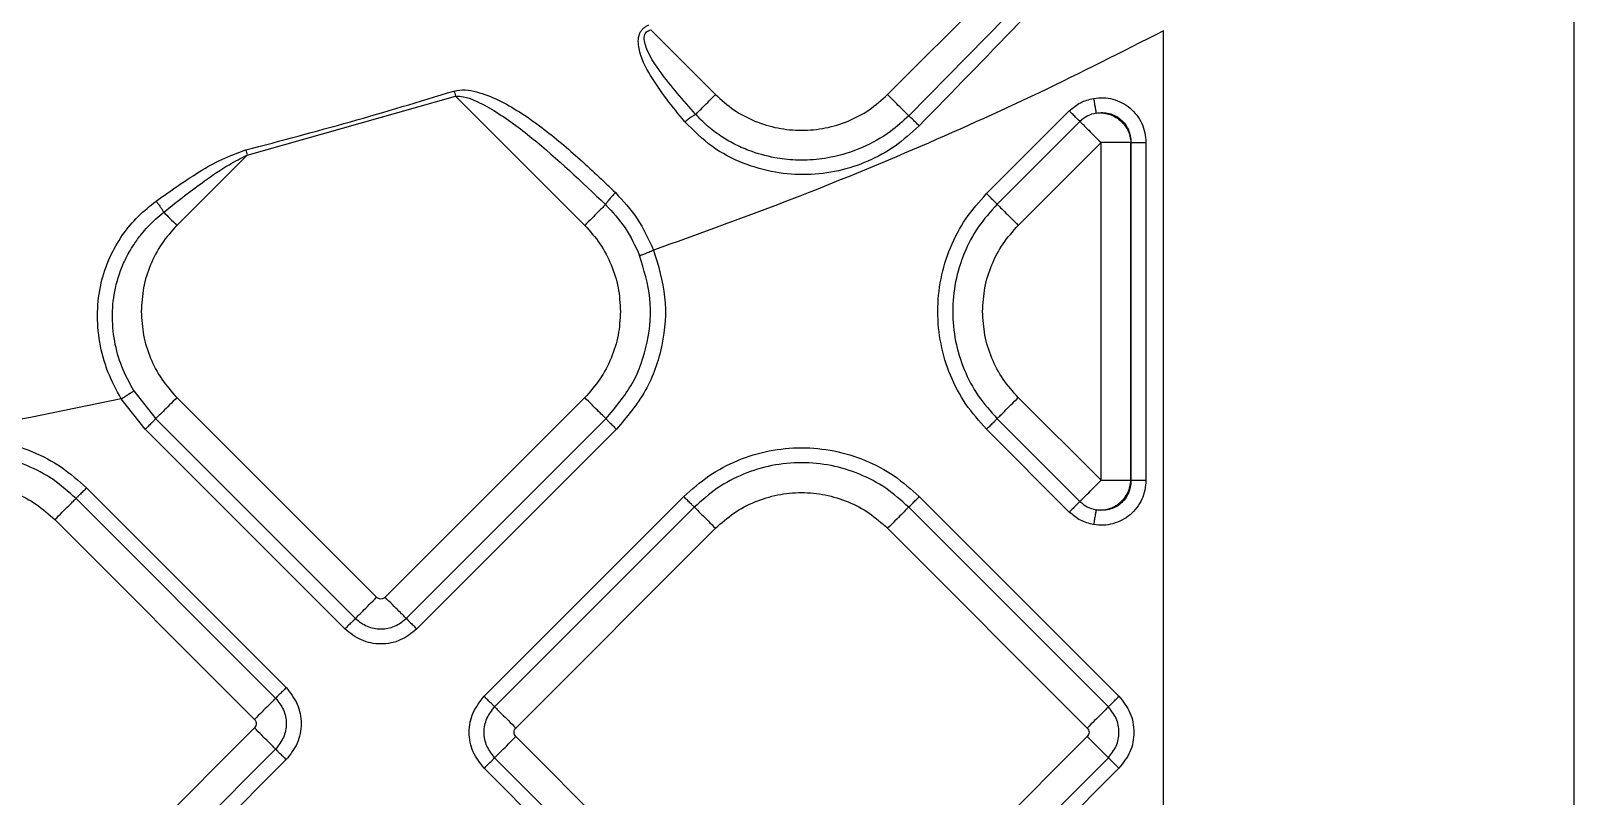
# Model space of a CAD drawing. Extents: x 939 to 1039, y 781 to 934.
# Drawn here: x 971.01 to 976.1, y 842.64 to 845.17 of the extents above; entities that cross this region are included whole.
import ezdxf

# ---------------------------------------------------------------- set-up
doc = ezdxf.new("R2010")
doc.units = 0
doc.header["$MEASUREMENT"] = 0
doc.layers.add('1', color=4, linetype='Continuous')

# ---------------------------------------------------------------- blocks, each defined once
blk = doc.blocks.new('Envoy')
at = {"layer": '1', "color": 3, "linetype": 'Continuous', "lineweight": 25}
for p, q in [((37.4462, 37.5506), (37.4462, 46.4894)), ((35.1807, 45.7814), (35.8396, 46.4403)), ((35.9037, 46.3761), (35.2504, 45.7118)), ((34.3993, 45.9948), (34.6126, 45.7814)), ((36.0909, 37.5506), (36.0909, 45.9918)), ((33.0673, 45.5821), (33.755, 45.7766)), ((33.755, 45.7766), (34.1814, 45.3502)), ((35.5074, 45.4548), (35.7804, 45.7278)), ((35.8152, 45.693), (35.5422, 45.42)), ((33.0673, 45.5821), (32.8354, 45.3502)), ((33.0629, 45.5991), (33.0673, 45.5821)), ((35.6119, 45.3502), (35.885, 45.6233)), ((35.885, 44.5091), (35.885, 45.6233)), ((35.9834, 45.6233), (35.9836, 45.6235)), ((35.9834, 45.6233), (35.9834, 44.5091)), ((35.9836, 44.5089), (35.9836, 45.6235)), ((36.0329, 45.6235), (36.0329, 44.5089)), ((32.7308, 44.6775), (32.6514, 44.7781)), ((32.6934, 44.8039), (32.7657, 44.7124)), ((33.4943, 44.1232), (32.8354, 44.7821)), ((34.1814, 44.7821), (33.5225, 44.1232)), ((35.885, 44.5091), (35.6119, 44.7821)), ((33.3897, 44.0187), (32.7308, 44.6775)), ((32.7657, 44.7124), (33.4245, 44.0535)), ((33.5923, 44.0535), (34.2511, 44.7124)), ((34.286, 44.6775), (33.6271, 44.0187)), ((35.7804, 44.4045), (35.5074, 44.6775)), ((35.5422, 44.7124), (35.8152, 44.4394)), ((32.5373, 44.484), (33.1961, 43.8252)), ((35.9836, 44.5089), (35.9834, 44.5091)), ((33.1613, 43.7903), (32.5025, 44.4491)), ((33.8492, 43.7966), (34.508, 44.4555)), ((34.5429, 44.4206), (33.884, 43.7618)), ((35.9093, 43.7618), (35.2504, 44.4206)), ((35.2853, 44.4555), (35.9441, 43.7966)), ((32.4327, 44.3794), (33.0916, 43.7206)), ((33.9537, 43.692), (34.6126, 44.3509)), ((35.1807, 44.3509), (35.8395, 43.692)), ((33.0916, 43.6923), (32.4327, 43.0334)), ((34.6126, 43.0049), (33.9537, 43.6638)), ((35.8395, 43.6638), (35.1807, 43.0049)), ((32.5025, 42.9637), (33.1613, 43.6225)), ((33.884, 43.594), (34.5429, 42.9352)), ((35.2504, 42.9352), (35.9093, 43.594)), ((33.1961, 43.5877), (32.5373, 42.9289)), ((34.508, 42.9003), (33.8492, 43.5592)), ((35.9441, 43.5592), (35.2853, 42.9003))]:
    blk.add_line(p, q, dxfattribs=at)
for points, knots in [([(35.9312, 46.3528), (35.8252, 46.24), (35.612, 46.0133), (35.3941, 45.7905), (35.2846, 45.6784)], [0, 0, 0, 0, 0.497267, 1, 1, 1, 1]), ([(34.5115, 45.692), (34.4712, 45.7412), (34.41, 45.816), (34.363, 45.9095), (34.3569, 45.9576), (34.3599, 45.978), (34.3671, 45.9922), (34.3745, 46.0007), (34.3834, 46.0072), (34.3899, 46.01), (34.3932, 46.0113)], [0, 0, 0, 0, 0.4961032, 0.7546644, 0.8212011, 0.8860135, 0.9165962, 0.9455263, 0.9731805, 1, 1, 1, 1]), ([(34.5473, 45.7161), (34.5066, 45.7622), (34.4456, 45.8313), (34.3907, 45.915), (34.3776, 45.9565), (34.3768, 45.9727), (34.3803, 45.9828), (34.385, 45.9887), (34.3915, 45.9929), (34.3966, 45.9941), (34.3993, 45.9948)], [0, 0, 0, 0, 0.5308605, 0.794967, 0.8623273, 0.9126751, 0.9348878, 0.9554552, 0.9764951, 1, 1, 1, 1]), ([(36.0909, 45.9918), (35.9546, 45.9226), (35.682, 45.7842), (35.2635, 45.597), (34.8395, 45.4231), (34.552, 45.32), (34.4084, 45.2684)], [0, 0, 0, 0, 0.250144, 0.500231, 0.750193, 1, 1, 1, 1]), ([(33.0629, 45.5991), (33.1781, 45.6294), (33.4083, 45.6898), (33.636, 45.7589), (33.7498, 45.7934)], [0, 0, 0, 0, 0.500427, 1, 1, 1, 1]), ([(33.7498, 45.7934), (33.7623, 45.7953), (33.7875, 45.7992), (33.8378, 45.7884), (33.9227, 45.7545), (34.0344, 45.6802), (34.1606, 45.5748), (34.2416, 45.4973), (34.2824, 45.4582)], [0, 0, 0, 0, 0.057276, 0.115533, 0.235382, 0.484393, 0.740451, 1, 1, 1, 1]), ([(33.7498, 45.7934), (33.7506, 45.7907), (33.7523, 45.7852), (33.7541, 45.7795), (33.755, 45.7766)], [0, 0, 0, 0, 0.500015, 1, 1, 1, 1]), ([(33.755, 45.7766), (33.764, 45.7763), (33.7857, 45.7755), (33.8287, 45.7584), (33.9061, 45.7165), (34.0538, 45.6054), (34.1707, 45.4941), (34.2499, 45.4187)], [0, 0, 0, 0, 0.042951, 0.103848, 0.221221, 0.472168, 1, 1, 1, 1]), ([(34.5473, 45.7161), (34.5505, 45.7194), (34.5569, 45.7258), (34.5729, 45.7417), (34.5918, 45.7606), (34.6057, 45.7745), (34.6126, 45.7814)], [0, 0, 0, 0, 0.25, 0.499999, 0.750003, 1, 1, 1, 1]), ([(34.6126, 45.7814), (34.6323, 45.7639), (34.6716, 45.7288), (34.7421, 45.6921), (34.8178, 45.6689), (34.8967, 45.6612), (34.9756, 45.6689), (35.0513, 45.6921), (35.1218, 45.7288), (35.1611, 45.7639), (35.1807, 45.7814)], [0, 0, 0, 0, 0.125, 0.249999, 0.375, 0.500001, 0.625, 0.750001, 0.875, 1, 1, 1, 1]), ([(35.2504, 45.7118), (35.2481, 45.714), (35.2436, 45.7186), (35.227, 45.7351), (35.2055, 45.7567), (35.189, 45.7732), (35.1807, 45.7814)], [0, 0, 0, 0, 0.250001, 0.500005, 0.749999, 1, 1, 1, 1]), ([(35.7804, 45.7278), (35.7921, 45.7378), (35.8156, 45.7579), (35.8455, 45.7654), (35.8605, 45.7691)], [0, 0, 0, 0, 0.499999, 1, 1, 1, 1]), ([(35.8605, 45.7691), (35.8711, 45.7703), (35.8924, 45.7725), (35.9245, 45.7673), (35.9547, 45.7557), (35.9816, 45.7377), (36.004, 45.7141), (36.0204, 45.6863), (36.0309, 45.6556), (36.0322, 45.6342), (36.0329, 45.6235)], [0, 0, 0, 0, 0.124584, 0.24948, 0.374625, 0.499931, 0.625236, 0.75042, 0.875368, 1, 1, 1, 1]), ([(35.8605, 45.7691), (35.8614, 45.7633), (35.8634, 45.7518), (35.8659, 45.7367), (35.8679, 45.7251), (35.8684, 45.722), (35.8686, 45.7205)], [0, 0, 0, 0, 0.249999, 0.500009, 0.750004, 1, 1, 1, 1]), ([(34.5115, 45.692), (34.5151, 45.6949), (34.5221, 45.7008), (34.5322, 45.708), (34.5411, 45.7135), (34.5452, 45.7153), (34.5473, 45.7161)], [0, 0, 0, 0, 0.249993, 0.500011, 0.750028, 1, 1, 1, 1]), ([(35.2846, 45.6784), (35.2589, 45.655), (35.2081, 45.6086), (35.1168, 45.5592), (35.0189, 45.527), (34.9152, 45.5143), (34.8082, 45.522), (34.7013, 45.5526), (34.5965, 45.6068), (34.5404, 45.663), (34.5115, 45.692)], [0, 0, 0, 0, 0.119668, 0.237618, 0.355407, 0.474586, 0.596773, 0.723773, 0.857595, 1, 1, 1, 1]), ([(35.2504, 45.7118), (35.2308, 45.6939), (35.1846, 45.6517), (35.0978, 45.6034), (35.0034, 45.5736), (34.9286, 45.5651), (34.8776, 45.5652), (34.8419, 45.568), (34.7899, 45.5758), (34.733, 45.5916), (34.6743, 45.6179), (34.6281, 45.6451), (34.5851, 45.6772), (34.5597, 45.7034), (34.5473, 45.7161)], [0, 0, 0, 0, 0.10116, 0.238854, 0.375908, 0.477122, 0.525286, 0.57082, 0.613721, 0.726485, 0.795122, 0.859457, 0.931658, 1, 1, 1, 1]), ([(35.2846, 45.6784), (35.2805, 45.6824), (35.2725, 45.6905), (35.2619, 45.7008), (35.2538, 45.7087), (35.2515, 45.7108), (35.2504, 45.7118)], [0, 0, 0, 0, 0.250001, 0.499994, 0.749995, 1, 1, 1, 1]), ([(35.8152, 45.693), (35.8141, 45.6941), (35.8119, 45.6963), (35.8036, 45.7046), (35.7928, 45.7154), (35.7845, 45.7237), (35.7804, 45.7278)], [0, 0, 0, 0, 0.249997, 0.499987, 0.75, 1, 1, 1, 1]), ([(35.8686, 45.7205), (35.8587, 45.718), (35.8387, 45.713), (35.8231, 45.6997), (35.8152, 45.693)], [0, 0, 0, 0, 0.4999951, 1, 1, 1, 1]), ([(35.8152, 45.693), (35.8175, 45.6908), (35.8219, 45.6863), (35.8385, 45.6697), (35.8601, 45.6481), (35.8767, 45.6315), (35.885, 45.6233)], [0, 0, 0, 0, 0.2499951, 0.5000036, 0.7500016, 1, 1, 1, 1]), ([(35.8686, 45.7205), (35.8761, 45.7214), (35.8904, 45.7232), (35.9121, 45.7199), (35.9322, 45.7124), (35.9502, 45.7005), (35.9651, 45.6848), (35.9758, 45.6662), (35.9826, 45.6454), (35.9833, 45.6309), (35.9836, 45.6235)], [0, 0, 0, 0, 0.13001, 0.251269, 0.377254, 0.500187, 0.623304, 0.748983, 0.870383, 1, 1, 1, 1]), ([(35.8686, 45.7205), (35.8756, 45.721), (35.8895, 45.722), (35.9104, 45.7178), (35.9301, 45.7097), (35.9478, 45.6976), (35.9626, 45.6822), (35.9739, 45.6641), (35.9814, 45.6441), (35.9828, 45.6302), (35.9834, 45.6233)], [0, 0, 0, 0, 0.1250036, 0.2499982, 0.3749997, 0.5000036, 0.6250024, 0.750002, 0.8750018, 1, 1, 1, 1]), ([(32.7667, 45.4304), (32.8135, 45.4634), (32.8834, 45.5127), (32.9825, 45.5701), (33.0361, 45.5895), (33.0629, 45.5991)], [0, 0, 0, 0, 0.50334, 0.752298, 1, 1, 1, 1]), ([(32.7919, 45.3937), (32.8155, 45.4125), (32.8597, 45.4477), (32.9313, 45.5002), (32.9982, 45.5468), (33.0471, 45.5718), (33.0673, 45.5821)], [0, 0, 0, 0, 0.270515, 0.508107, 0.797746, 1, 1, 1, 1]), ([(35.9834, 45.6233), (35.9803, 45.6233), (35.9739, 45.6233), (35.9504, 45.6233), (35.9199, 45.6233), (35.8966, 45.6233), (35.885, 45.6233)], [0, 0, 0, 0, 0.2499964, 0.4999935, 0.7499967, 1, 1, 1, 1]), ([(35.9836, 45.6235), (35.9852, 45.6235), (35.9884, 45.6235), (36.0001, 45.6235), (36.0154, 45.6235), (36.027, 45.6235), (36.0329, 45.6235)], [0, 0, 0, 0, 0.249981, 0.500004, 0.75001, 1, 1, 1, 1]), ([(32.6514, 44.7781), (32.6357, 44.8074), (32.6041, 44.8664), (32.5782, 44.964), (32.5703, 45.063), (32.5821, 45.1581), (32.6109, 45.2442), (32.6535, 45.3184), (32.7054, 45.3811), (32.7466, 45.4142), (32.7667, 45.4304)], [0, 0, 0, 0, 0.135, 0.27236, 0.408758, 0.54063, 0.66554, 0.783047, 0.894052, 1, 1, 1, 1]), ([(32.7667, 45.4304), (32.769, 45.4273), (32.7737, 45.4212), (32.7805, 45.4116), (32.7868, 45.4021), (32.7902, 45.3965), (32.7919, 45.3937)], [0, 0, 0, 0, 0.250009, 0.500004, 0.750017, 1, 1, 1, 1]), ([(34.2824, 45.4582), (34.2785, 45.454), (34.2706, 45.4457), (34.2605, 45.4339), (34.2528, 45.4241), (34.2509, 45.4205), (34.2499, 45.4187)], [0, 0, 0, 0, 0.249998, 0.500005, 0.750011, 1, 1, 1, 1]), ([(34.2824, 45.4582), (34.3079, 45.4306), (34.36, 45.3742), (34.392, 45.3041), (34.4084, 45.2684)], [0, 0, 0, 0, 0.490585, 1, 1, 1, 1]), ([(35.5074, 44.6775), (35.4834, 44.7044), (35.4354, 44.7582), (35.3851, 44.8547), (35.3534, 44.9582), (35.3429, 45.0662), (35.3534, 45.1741), (35.3851, 45.2777), (35.4354, 45.3742), (35.4834, 45.4279), (35.5074, 45.4548)], [0, 0, 0, 0, 0.125, 0.25, 0.375, 0.5, 0.625, 0.75, 0.875, 1, 1, 1, 1]), ([(35.5422, 45.42), (35.5411, 45.4211), (35.5389, 45.4233), (35.5306, 45.4316), (35.5198, 45.4424), (35.5115, 45.4507), (35.5074, 45.4548)], [0, 0, 0, 0, 0.249995, 0.49999, 0.750002, 1, 1, 1, 1]), ([(32.6934, 44.8039), (32.6791, 44.8302), (32.6508, 44.8822), (32.6274, 44.9686), (32.6198, 45.0562), (32.6285, 45.132), (32.6452, 45.1913), (32.6654, 45.2402), (32.6898, 45.2831), (32.7161, 45.319), (32.7404, 45.3469), (32.7649, 45.3713), (32.7832, 45.3865), (32.7919, 45.3937)], [0, 0, 0, 0, 0.13593, 0.268725, 0.404686, 0.535896, 0.615878, 0.687347, 0.778421, 0.842092, 0.891118, 0.948339, 1, 1, 1, 1]), ([(32.7919, 45.3937), (32.7985, 45.3871), (32.8118, 45.3738), (32.8276, 45.3581), (32.8354, 45.3502)], [0, 0, 0, 0, 0.499999, 1, 1, 1, 1]), ([(34.2499, 45.4187), (34.2473, 45.4161), (34.242, 45.4108), (34.2255, 45.3943), (34.2048, 45.3736), (34.1892, 45.358), (34.1814, 45.3502)], [0, 0, 0, 0, 0.250011, 0.500009, 0.75, 1, 1, 1, 1]), ([(34.2499, 45.4187), (34.2728, 45.3942), (34.3193, 45.3442), (34.348, 45.282), (34.3625, 45.2503)], [0, 0, 0, 0, 0.491084, 1, 1, 1, 1]), ([(35.5422, 45.42), (35.5204, 45.3955), (35.4767, 45.3465), (35.4309, 45.2587), (35.4021, 45.1645), (35.3925, 45.0662), (35.4021, 44.9679), (35.4309, 44.8736), (35.4767, 44.7858), (35.5204, 44.7369), (35.5422, 44.7124)], [0, 0, 0, 0, 0.1250005, 0.2500005, 0.3750003, 0.5, 0.6249997, 0.7499995, 0.8749995, 1, 1, 1, 1]), ([(35.5422, 45.42), (35.5444, 45.4177), (35.5489, 45.4133), (35.5655, 45.3967), (35.5871, 45.3751), (35.6037, 45.3585), (35.6119, 45.3502)], [0, 0, 0, 0, 0.2499936, 0.5000026, 0.7500011, 1, 1, 1, 1]), ([(32.8354, 45.3502), (32.8179, 45.3306), (32.7828, 45.2913), (32.7463, 45.2207), (32.7222, 45.1451), (32.7193, 45.0924), (32.7178, 45.0661)], [0, 0, 0, 0, 0.249999, 0.5, 0.75, 1, 1, 1, 1]), ([(34.1814, 45.3502), (34.1989, 45.3306), (34.234, 45.2913), (34.2705, 45.2207), (34.2946, 45.1451), (34.2976, 45.0924), (34.299, 45.0661)], [0, 0, 0, 0, 0.249999, 0.5, 0.75, 1, 1, 1, 1]), ([(35.4943, 45.0662), (35.4958, 45.0925), (35.4987, 45.1451), (35.5228, 45.2208), (35.5593, 45.2913), (35.5944, 45.3306), (35.6119, 45.3502)], [0, 0, 0, 0, 0.25, 0.5, 0.750001, 1, 1, 1, 1]), ([(34.2511, 44.7124), (34.2825, 44.7495), (34.3453, 44.8239), (34.3934, 44.9634), (34.4047, 45.1105), (34.3766, 45.2037), (34.3625, 45.2503)], [0, 0, 0, 0, 0.25, 0.5, 0.75, 1, 1, 1, 1]), ([(34.4084, 45.2684), (34.4238, 45.2173), (34.4547, 45.1149), (34.4422, 44.9533), (34.3895, 44.8), (34.3205, 44.7183), (34.286, 44.6775)], [0, 0, 0, 0, 0.25, 0.5, 0.75, 1, 1, 1, 1]), ([(34.3625, 45.2503), (34.364, 45.2509), (34.3669, 45.252), (34.3778, 45.2563), (34.392, 45.262), (34.4029, 45.2663), (34.4084, 45.2684)], [0, 0, 0, 0, 0.249997, 0.499984, 0.749995, 1, 1, 1, 1]), ([(32.7178, 45.0661), (32.7193, 45.0398), (32.7222, 44.9872), (32.7463, 44.9115), (32.7828, 44.841), (32.8179, 44.8017), (32.8354, 44.7821)], [0, 0, 0, 0, 0.25, 0.500001, 0.750001, 1, 1, 1, 1]), ([(34.299, 45.0661), (34.2976, 45.0398), (34.2946, 44.9872), (34.2705, 44.9115), (34.234, 44.841), (34.1989, 44.8017), (34.1814, 44.7821)], [0, 0, 0, 0, 0.25, 0.500001, 0.750001, 1, 1, 1, 1]), ([(35.6119, 44.7821), (35.5944, 44.8018), (35.5593, 44.8411), (35.5228, 44.9116), (35.4987, 44.9873), (35.4958, 45.0399), (35.4943, 45.0662)], [0, 0, 0, 0, 0.249999, 0.499999, 0.75, 1, 1, 1, 1]), ([(32.6514, 44.7781), (32.4521, 44.7368), (32.0535, 44.6543), (31.6512, 44.5922), (31.4501, 44.5612)], [0, 0, 0, 0, 0.500112, 1, 1, 1, 1]), ([(32.6514, 44.7781), (32.6564, 44.7811), (32.6664, 44.7873), (32.6794, 44.7953), (32.6894, 44.8015), (32.6921, 44.8031), (32.6934, 44.8039)], [0, 0, 0, 0, 0.2499995, 0.5000006, 0.7500015, 1, 1, 1, 1]), ([(32.8354, 44.7821), (32.8272, 44.7738), (32.8106, 44.7572), (32.7889, 44.7356), (32.7723, 44.719), (32.7679, 44.7146), (32.7657, 44.7124)], [0, 0, 0, 0, 0.249998, 0.499996, 0.750005, 1, 1, 1, 1]), ([(34.2511, 44.7124), (34.2489, 44.7146), (34.2445, 44.719), (34.2279, 44.7356), (34.2062, 44.7572), (34.1897, 44.7738), (34.1814, 44.7821)], [0, 0, 0, 0, 0.249996, 0.5000018, 0.7500009, 1, 1, 1, 1]), ([(35.5422, 44.7124), (35.5444, 44.7146), (35.5489, 44.719), (35.5655, 44.7356), (35.5871, 44.7573), (35.6037, 44.7738), (35.6119, 44.7821)], [0, 0, 0, 0, 0.249994, 0.500003, 0.750001, 1, 1, 1, 1]), ([(32.7657, 44.7124), (32.7646, 44.7112), (32.7624, 44.709), (32.7541, 44.7007), (32.7433, 44.6899), (32.735, 44.6816), (32.7308, 44.6775)], [0, 0, 0, 0, 0.249997, 0.499987, 0.75, 1, 1, 1, 1]), ([(34.2511, 44.7124), (34.2522, 44.7112), (34.2544, 44.709), (34.2627, 44.7007), (34.2735, 44.6899), (34.2818, 44.6816), (34.286, 44.6775)], [0, 0, 0, 0, 0.249998, 0.499996, 0.749999, 1, 1, 1, 1]), ([(35.5422, 44.7124), (35.5411, 44.7113), (35.5389, 44.7091), (35.5306, 44.7008), (35.5198, 44.6899), (35.5115, 44.6817), (35.5074, 44.6775)], [0, 0, 0, 0, 0.249995, 0.499991, 0.750002, 1, 1, 1, 1]), ([(31.76, 44.484), (31.7869, 44.508), (31.8407, 44.5559), (31.9372, 44.6062), (32.0407, 44.6379), (32.1487, 44.6485), (32.2566, 44.6379), (32.3602, 44.6062), (32.4567, 44.5559), (32.5104, 44.508), (32.5373, 44.484)], [0, 0, 0, 0, 0.125001, 0.25, 0.374999, 0.5, 0.625001, 0.75, 0.874999, 1, 1, 1, 1]), ([(34.508, 44.4555), (34.5349, 44.4794), (34.5886, 44.5274), (34.6851, 44.5777), (34.7887, 44.6094), (34.8966, 44.62), (35.0046, 44.6094), (35.1082, 44.5777), (35.2046, 44.5274), (35.2584, 44.4794), (35.2853, 44.4555)], [0, 0, 0, 0, 0.125, 0.249999, 0.375, 0.499999, 0.625, 0.749999, 0.875, 1, 1, 1, 1]), ([(32.5025, 44.4491), (32.478, 44.4709), (32.429, 44.5146), (32.3412, 44.5604), (32.247, 44.5892), (32.1487, 44.5989), (32.0504, 44.5892), (31.9561, 44.5604), (31.8683, 44.5146), (31.8194, 44.4709), (31.7949, 44.4491)], [0, 0, 0, 0, 0.125, 0.25, 0.375, 0.5, 0.625, 0.75, 0.875, 1, 1, 1, 1]), ([(35.2504, 44.4206), (35.226, 44.4424), (35.177, 44.4861), (35.0892, 44.5319), (34.9949, 44.5607), (34.8966, 44.5703), (34.7984, 44.5607), (34.7041, 44.5319), (34.6163, 44.4861), (34.5673, 44.4424), (34.5429, 44.4206)], [0, 0, 0, 0, 0.124999, 0.25, 0.375, 0.5, 0.625, 0.75, 0.875, 1, 1, 1, 1]), ([(31.8646, 44.3794), (31.8843, 44.3969), (31.9236, 44.432), (31.9941, 44.4687), (32.0698, 44.4919), (32.1487, 44.4996), (32.2276, 44.4919), (32.3033, 44.4687), (32.3738, 44.432), (32.4131, 44.3969), (32.4327, 44.3794)], [0, 0, 0, 0, 0.125001, 0.25, 0.374999, 0.5, 0.625001, 0.75, 0.874999, 1, 1, 1, 1]), ([(32.5373, 44.484), (32.5332, 44.4798), (32.5249, 44.4716), (32.5141, 44.4607), (32.5058, 44.4524), (32.5036, 44.4502), (32.5025, 44.4491)], [0, 0, 0, 0, 0.250009, 0.50001, 0.750006, 1, 1, 1, 1]), ([(34.6126, 44.3509), (34.6322, 44.3684), (34.6715, 44.4035), (34.742, 44.4402), (34.8177, 44.4634), (34.8966, 44.4711), (34.9756, 44.4634), (35.0512, 44.4402), (35.1218, 44.4035), (35.1611, 44.3684), (35.1807, 44.3509)], [0, 0, 0, 0, 0.125001, 0.25, 0.375001, 0.5, 0.625001, 0.75, 0.874999, 1, 1, 1, 1]), ([(35.8152, 44.4394), (35.8175, 44.4416), (35.8219, 44.446), (35.8385, 44.4626), (35.8601, 44.4843), (35.8767, 44.5008), (35.885, 44.5091)], [0, 0, 0, 0, 0.249995, 0.500003, 0.750001, 1, 1, 1, 1]), ([(36.0329, 44.5089), (36.0322, 44.4982), (36.0309, 44.4768), (36.0204, 44.4461), (36.004, 44.4182), (35.9816, 44.3947), (35.9547, 44.3766), (35.9245, 44.365), (35.8924, 44.3598), (35.8711, 44.3621), (35.8605, 44.3632)], [0, 0, 0, 0, 0.1246321, 0.2495818, 0.3747625, 0.5000693, 0.6253755, 0.750515, 0.8754115, 1, 1, 1, 1]), ([(35.8686, 44.4118), (35.8756, 44.4114), (35.8895, 44.4104), (35.9104, 44.4145), (35.9301, 44.4226), (35.9478, 44.4347), (35.9626, 44.4502), (35.9739, 44.4683), (35.9814, 44.4882), (35.9828, 44.5021), (35.9834, 44.5091)], [0, 0, 0, 0, 0.124997, 0.249996, 0.374999, 0.499998, 0.625001, 0.750001, 0.875001, 1, 1, 1, 1]), ([(35.9836, 44.5089), (35.9833, 44.5014), (35.9826, 44.487), (35.9758, 44.4662), (35.9651, 44.4476), (35.9502, 44.4319), (35.9322, 44.4199), (35.9121, 44.4124), (35.8904, 44.4092), (35.8761, 44.4109), (35.8686, 44.4118)], [0, 0, 0, 0, 0.129625, 0.251017, 0.376706, 0.499812, 0.622754, 0.748731, 0.86999, 1, 1, 1, 1]), ([(35.885, 44.5091), (35.8966, 44.5091), (35.9199, 44.5091), (35.9504, 44.5091), (35.9739, 44.5091), (35.9803, 44.5091), (35.9834, 44.5091)], [0, 0, 0, 0, 0.250003, 0.500007, 0.750004, 1, 1, 1, 1]), ([(36.0329, 44.5089), (36.027, 44.5089), (36.0154, 44.5089), (36.0001, 44.5089), (35.9884, 44.5089), (35.9852, 44.5089), (35.9836, 44.5089)], [0, 0, 0, 0, 0.24999, 0.499996, 0.750019, 1, 1, 1, 1]), ([(32.4327, 44.3794), (32.441, 44.3877), (32.4576, 44.4042), (32.4792, 44.4259), (32.4958, 44.4425), (32.5003, 44.4469), (32.5025, 44.4491)], [0, 0, 0, 0, 0.249999, 0.499998, 0.750004, 1, 1, 1, 1]), ([(34.5429, 44.4206), (34.5418, 44.4217), (34.5395, 44.4239), (34.5312, 44.4322), (34.5204, 44.443), (34.5121, 44.4513), (34.508, 44.4555)], [0, 0, 0, 0, 0.249998, 0.499996, 0.749999, 1, 1, 1, 1]), ([(34.5429, 44.4206), (34.5451, 44.4184), (34.5495, 44.414), (34.5661, 44.3974), (34.5877, 44.3757), (34.6043, 44.3592), (34.6126, 44.3509)], [0, 0, 0, 0, 0.249996, 0.500002, 0.75, 1, 1, 1, 1]), ([(35.2504, 44.4206), (35.2482, 44.4184), (35.2438, 44.414), (35.2272, 44.3974), (35.2055, 44.3757), (35.189, 44.3592), (35.1807, 44.3509)], [0, 0, 0, 0, 0.249993, 0.500002, 0.750001, 1, 1, 1, 1]), ([(35.2504, 44.4206), (35.2515, 44.4217), (35.2538, 44.4239), (35.2621, 44.4322), (35.2729, 44.443), (35.2812, 44.4513), (35.2853, 44.4555)], [0, 0, 0, 0, 0.249995, 0.49999, 0.749991, 1, 1, 1, 1]), ([(35.8152, 44.4394), (35.8141, 44.4383), (35.8119, 44.436), (35.8036, 44.4277), (35.7928, 44.4169), (35.7845, 44.4086), (35.7804, 44.4045)], [0, 0, 0, 0, 0.249997, 0.499986, 0.749999, 1, 1, 1, 1]), ([(35.8152, 44.4394), (35.8231, 44.4327), (35.8387, 44.4194), (35.8587, 44.4143), (35.8686, 44.4118)], [0, 0, 0, 0, 0.500005, 1, 1, 1, 1]), ([(35.8686, 44.4118), (35.8684, 44.4103), (35.8679, 44.4072), (35.8659, 44.3956), (35.8634, 44.3805), (35.8614, 44.369), (35.8605, 44.3632)], [0, 0, 0, 0, 0.249996, 0.499992, 0.75, 1, 1, 1, 1]), ([(35.8605, 44.3632), (35.8455, 44.367), (35.8156, 44.3745), (35.7921, 44.3945), (35.7804, 44.4045)], [0, 0, 0, 0, 0.500001, 1, 1, 1, 1]), ([(33.4245, 44.0535), (33.4268, 44.0557), (33.4312, 44.0602), (33.4478, 44.0768), (33.4694, 44.0984), (33.486, 44.115), (33.4943, 44.1232)], [0, 0, 0, 0, 0.249996, 0.500002, 0.750001, 1, 1, 1, 1]), ([(33.5225, 44.1232), (33.5205, 44.1216), (33.5163, 44.1183), (33.5084, 44.1169), (33.5005, 44.1183), (33.4963, 44.1216), (33.4943, 44.1232)], [0, 0, 0, 0, 0.25023, 0.499982, 0.74977, 1, 1, 1, 1]), ([(33.5923, 44.0535), (33.5901, 44.0557), (33.5856, 44.0602), (33.569, 44.0768), (33.5474, 44.0984), (33.5308, 44.115), (33.5225, 44.1232)], [0, 0, 0, 0, 0.249995, 0.500004, 0.750002, 1, 1, 1, 1]), ([(33.4245, 44.0535), (33.4234, 44.0524), (33.4212, 44.0502), (33.4129, 44.0419), (33.4021, 44.0311), (33.3938, 44.0228), (33.3897, 44.0187)], [0, 0, 0, 0, 0.249994, 0.499987, 0.749995, 1, 1, 1, 1]), ([(33.4245, 44.0535), (33.4368, 44.0439), (33.4613, 44.0245), (33.5084, 44.0159), (33.5555, 44.0245), (33.58, 44.0439), (33.5923, 44.0535)], [0, 0, 0, 0, 0.2498598, 0.4999825, 0.7501235, 1, 1, 1, 1]), ([(33.5923, 44.0535), (33.5934, 44.0524), (33.5956, 44.0502), (33.6039, 44.0419), (33.6147, 44.0311), (33.623, 44.0228), (33.6271, 44.0187)], [0, 0, 0, 0, 0.2499967, 0.4999927, 0.7500035, 1, 1, 1, 1]), ([(33.6271, 44.0187), (33.6098, 44.005), (33.575, 43.9775), (33.5084, 43.9655), (33.4418, 43.9775), (33.407, 44.005), (33.3897, 44.0187)], [0, 0, 0, 0, 0.250071, 0.500016, 0.74993, 1, 1, 1, 1]), ([(33.1961, 43.8252), (33.192, 43.821), (33.1837, 43.8127), (33.1729, 43.8019), (33.1646, 43.7936), (33.1624, 43.7914), (33.1613, 43.7903)], [0, 0, 0, 0, 0.250002, 0.500008, 0.750007, 1, 1, 1, 1]), ([(33.1961, 43.8252), (33.2099, 43.8078), (33.2373, 43.7731), (33.2494, 43.7064), (33.2373, 43.6398), (33.2099, 43.605), (33.1961, 43.5877)], [0, 0, 0, 0, 0.250066, 0.499982, 0.749929, 1, 1, 1, 1]), ([(33.1613, 43.7903), (33.1591, 43.7881), (33.1547, 43.7836), (33.1381, 43.767), (33.1164, 43.7454), (33.0999, 43.7288), (33.0916, 43.7206)], [0, 0, 0, 0, 0.249995, 0.5000035, 0.7500012, 1, 1, 1, 1]), ([(33.1613, 43.7903), (33.171, 43.778), (33.1903, 43.7535), (33.1989, 43.7064), (33.1903, 43.6594), (33.171, 43.6348), (33.1613, 43.6225)], [0, 0, 0, 0, 0.249861, 0.499986, 0.750125, 1, 1, 1, 1]), ([(33.8492, 43.5592), (33.8355, 43.5765), (33.808, 43.6113), (33.796, 43.6779), (33.808, 43.7445), (33.8355, 43.7793), (33.8492, 43.7966)], [0, 0, 0, 0, 0.250066, 0.499983, 0.749929, 1, 1, 1, 1]), ([(33.884, 43.7618), (33.8829, 43.7629), (33.8807, 43.7651), (33.8724, 43.7734), (33.8616, 43.7842), (33.8533, 43.7925), (33.8492, 43.7966)], [0, 0, 0, 0, 0.249993, 0.499992, 0.749997, 1, 1, 1, 1]), ([(33.884, 43.594), (33.8744, 43.6063), (33.855, 43.6308), (33.8464, 43.6779), (33.855, 43.725), (33.8744, 43.7495), (33.884, 43.7618)], [0, 0, 0, 0, 0.249861, 0.499986, 0.750125, 1, 1, 1, 1]), ([(33.884, 43.7618), (33.8862, 43.7596), (33.8907, 43.7551), (33.9073, 43.7385), (33.9289, 43.7169), (33.9455, 43.7003), (33.9537, 43.692)], [0, 0, 0, 0, 0.249995, 0.500004, 0.750002, 1, 1, 1, 1]), ([(35.9093, 43.7618), (35.9071, 43.7596), (35.9026, 43.7551), (35.886, 43.7385), (35.8644, 43.7169), (35.8478, 43.7003), (35.8395, 43.692)], [0, 0, 0, 0, 0.2499948, 0.5000032, 0.7499962, 1, 1, 1, 1]), ([(35.9093, 43.7618), (35.9104, 43.7629), (35.9126, 43.7651), (35.9209, 43.7734), (35.9317, 43.7842), (35.94, 43.7925), (35.9441, 43.7966)], [0, 0, 0, 0, 0.249993, 0.499992, 0.749997, 1, 1, 1, 1]), ([(35.9093, 43.594), (35.9189, 43.6063), (35.9383, 43.6308), (35.9469, 43.6779), (35.9383, 43.725), (35.9189, 43.7495), (35.9093, 43.7618)], [0, 0, 0, 0, 0.249861, 0.499986, 0.750125, 1, 1, 1, 1]), ([(35.9441, 43.7966), (35.9578, 43.7793), (35.9853, 43.7445), (35.9973, 43.6779), (35.9853, 43.6113), (35.9578, 43.5765), (35.9441, 43.5592)], [0, 0, 0, 0, 0.250071, 0.500017, 0.749934, 1, 1, 1, 1]), ([(33.0916, 43.7206), (33.0932, 43.7185), (33.0965, 43.7143), (33.0979, 43.7064), (33.0965, 43.6985), (33.0932, 43.6943), (33.0916, 43.6923)], [0, 0, 0, 0, 0.250233, 0.5, 0.749763, 1, 1, 1, 1]), ([(33.1613, 43.6225), (33.1591, 43.6248), (33.1547, 43.6292), (33.1381, 43.6458), (33.1164, 43.6674), (33.0999, 43.684), (33.0916, 43.6923)], [0, 0, 0, 0, 0.249995, 0.500004, 0.750002, 1, 1, 1, 1]), ([(33.884, 43.594), (33.8862, 43.5963), (33.8907, 43.6007), (33.9073, 43.6173), (33.9289, 43.6389), (33.9455, 43.6555), (33.9537, 43.6638)], [0, 0, 0, 0, 0.249995, 0.500004, 0.750002, 1, 1, 1, 1]), ([(33.9537, 43.6638), (33.9521, 43.6658), (33.9488, 43.67), (33.9474, 43.6779), (33.9488, 43.6858), (33.9521, 43.69), (33.9537, 43.692)], [0, 0, 0, 0, 0.2502324, 0.5, 0.7497676, 1, 1, 1, 1]), ([(35.8395, 43.692), (35.8412, 43.69), (35.8444, 43.6858), (35.8459, 43.6779), (35.8444, 43.67), (35.8412, 43.6658), (35.8395, 43.6638)], [0, 0, 0, 0, 0.250229, 0.5, 0.749771, 1, 1, 1, 1]), ([(35.9093, 43.594), (35.9071, 43.5963), (35.9026, 43.6007), (35.886, 43.6173), (35.8644, 43.6389), (35.8478, 43.6555), (35.8395, 43.6638)], [0, 0, 0, 0, 0.2499948, 0.5000032, 0.7499962, 1, 1, 1, 1]), ([(33.1613, 43.6225), (33.1624, 43.6214), (33.1646, 43.6192), (33.1729, 43.6109), (33.1837, 43.6001), (33.192, 43.5918), (33.1961, 43.5877)], [0, 0, 0, 0, 0.2499932, 0.4999919, 0.7499968, 1, 1, 1, 1]), ([(33.8492, 43.5592), (33.8533, 43.5633), (33.8616, 43.5716), (33.8724, 43.5824), (33.8807, 43.5907), (33.8829, 43.5929), (33.884, 43.594)], [0, 0, 0, 0, 0.250003, 0.500008, 0.750007, 1, 1, 1, 1]), ([(35.9093, 43.594), (35.9104, 43.5929), (35.9126, 43.5907), (35.9209, 43.5824), (35.9317, 43.5716), (35.94, 43.5633), (35.9441, 43.5592)], [0, 0, 0, 0, 0.249993, 0.499992, 0.749997, 1, 1, 1, 1])]:
    blk.add_open_spline(points, degree=3, knots=knots, dxfattribs=at)

msp = doc.modelspace()

# ---------------------------------------------------------------- block references
at = {"layer": '1'}
msp.add_blockref('Envoy', (938.6538, 799.1744), dxfattribs=at)

doc.saveas('drawing.dxf')
